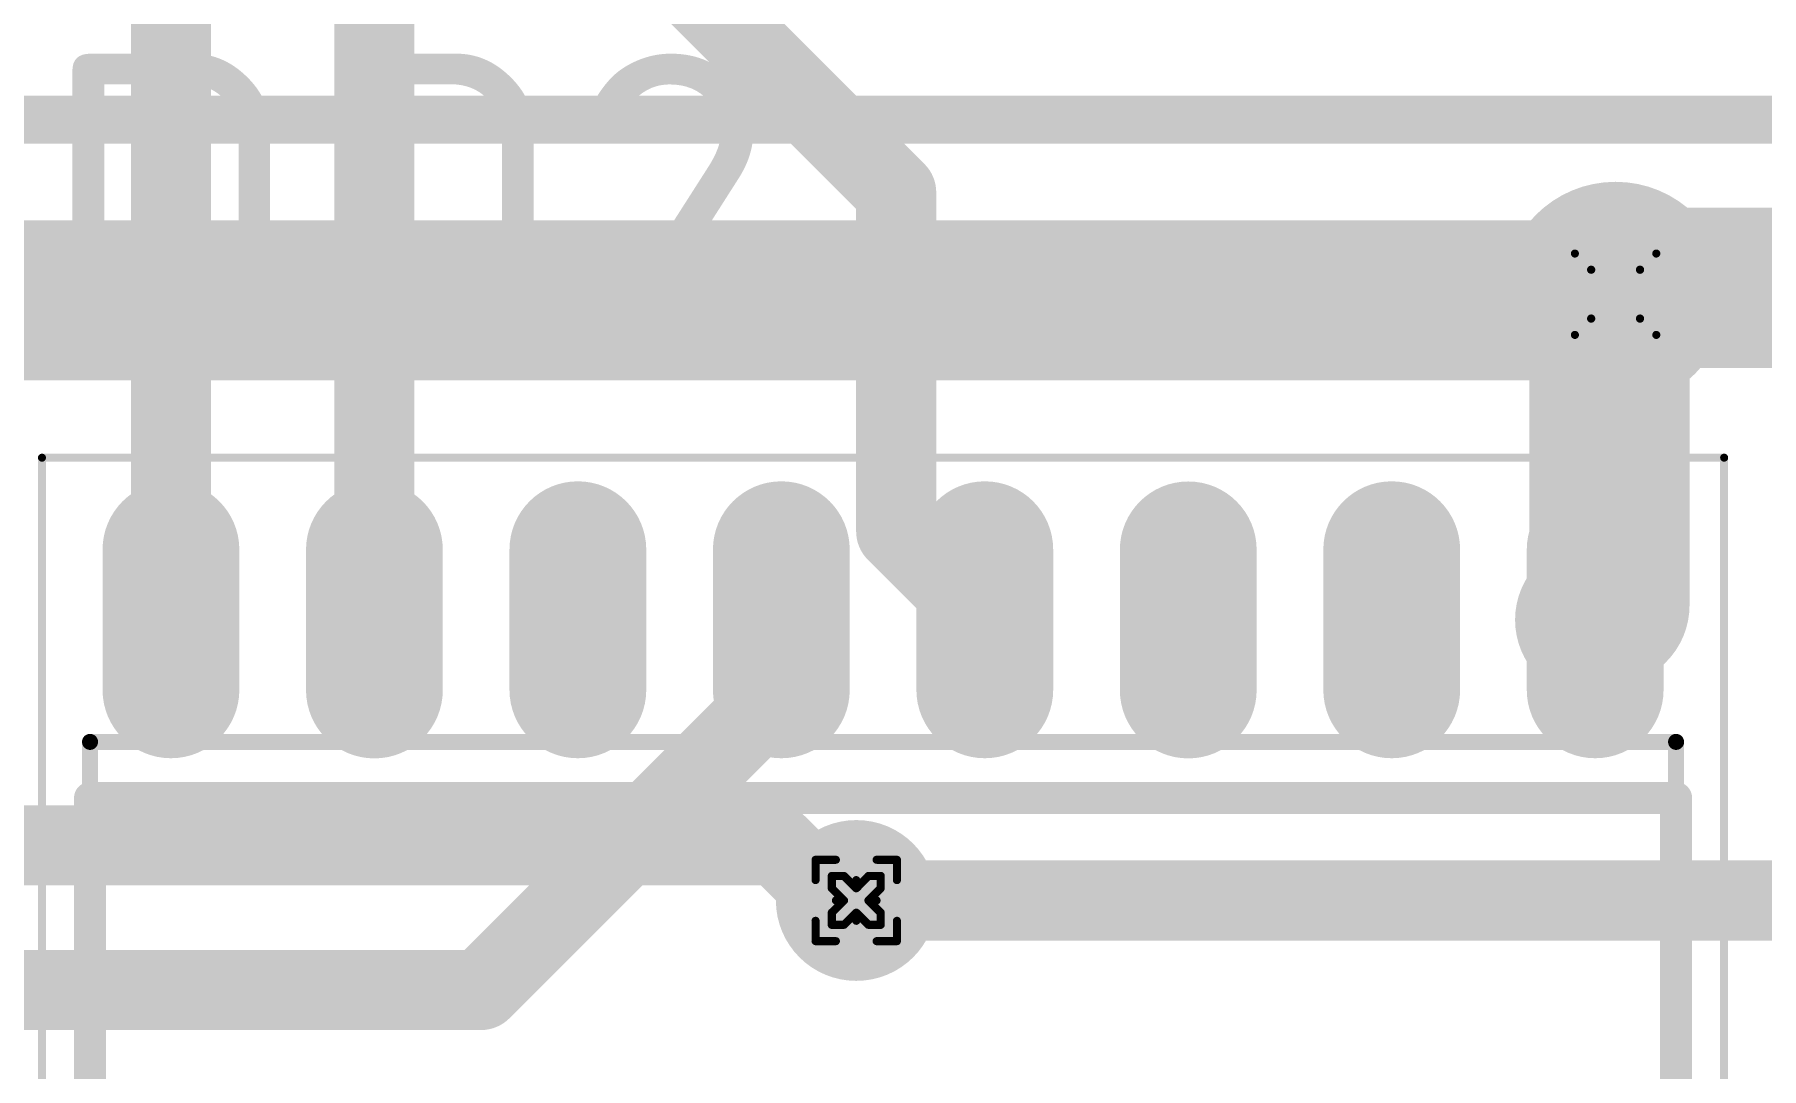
# Model space of a CAD drawing. Header units: millimetres. Extents: x 3219 to 51106, y -14166 to 2063.
# Drawn here: x 5646.75 to 5657.53, y 1799.66 to 1806.11 of the extents above; entities that cross this region are included whole.
import ezdxf

# ---------------------------------------------------------------- set-up
doc = ezdxf.new("R2010")
doc.units = ezdxf.units.MM
doc.layers.get('0').update_dxf_attribs({"lineweight": 53})
for name, color, linetype in [('Bottom Layer', 5, 'Continuous'), ('Bottom Solder', 6, 'Continuous'), ('Drill Drawing', 1, 'Continuous'), ('Mechanical 13', 56, 'Continuous'), ('Mechanical 15', 56, 'Continuous'), ('Top Layer', 1, 'Continuous'), ('Top Overlay', 2, 'Continuous'), ('Top Paste', 8, 'Continuous'), ('Top Solder', 216, 'Continuous')]:
    doc.layers.add(name, color=color, linetype=linetype)
doc.styles.add('GOST type B', font='GOST_B.TTF', dxfattribs={"height": 3.5})

# ---------------------------------------------------------------- blocks, each defined once
blk = doc.blocks.new('16_SOIC_102')
at = {"layer": 'Top Layer'}
blk.add_hatch(color=1, dxfattribs=at).paths.add_polyline_path([(-3.475, 4.77), (-1.95, 4.77), (-1.95, 4.12), (-3.475, 4.12)])
h = blk.add_hatch(color=1, dxfattribs=at)
edge = h.paths.add_edge_path()
edge.add_arc((2.275, 4.445), 0.325, 90, 270)
edge.add_line((2.275, 4.12), (3.15, 4.12))
edge.add_arc((3.15, 4.445), 0.325, 270, 450)
edge.add_line((3.15, 4.77), (2.275, 4.77))
h = blk.add_hatch(color=1, dxfattribs=at)
edge = h.paths.add_edge_path()
edge.add_arc((-3.15, 3.175), 0.325, 90, 270)
edge.add_line((-3.15, 2.85), (-2.275, 2.85))
edge.add_arc((-2.275, 3.175), 0.325, 270, 450)
edge.add_line((-2.275, 3.5), (-3.15, 3.5))
h = blk.add_hatch(color=1, dxfattribs=at)
edge = h.paths.add_edge_path()
edge.add_arc((2.274, 3.175), 0.325, 90, 270)
edge.add_line((2.274, 2.85), (3.149, 2.85))
edge.add_arc((3.149, 3.175), 0.325, 270, 450)
edge.add_line((3.149, 3.5), (2.274, 3.5))
h = blk.add_hatch(color=1, dxfattribs=at)
edge = h.paths.add_edge_path()
edge.add_arc((-3.149, 1.905), 0.325, 90, 270)
edge.add_line((-3.149, 1.58), (-2.274, 1.58))
edge.add_arc((-2.274, 1.905), 0.325, 270, 450)
edge.add_line((-2.274, 2.23), (-3.149, 2.23))
h = blk.add_hatch(color=1, dxfattribs=at)
edge = h.paths.add_edge_path()
edge.add_arc((2.275, 1.905), 0.325, 90, 270)
edge.add_line((2.275, 1.58), (3.15, 1.58))
edge.add_arc((3.15, 1.905), 0.325, 270, 450)
edge.add_line((3.15, 2.23), (2.275, 2.23))
h = blk.add_hatch(color=1, dxfattribs=at)
edge = h.paths.add_edge_path()
edge.add_arc((-3.15, 0.635), 0.325, 90, 270)
edge.add_line((-3.15, 0.31), (-2.275, 0.31))
edge.add_arc((-2.275, 0.635), 0.325, 270, 450)
edge.add_line((-2.275, 0.96), (-3.15, 0.96))
h = blk.add_hatch(color=1, dxfattribs=at)
edge = h.paths.add_edge_path()
edge.add_arc((2.275, 0.635), 0.325, 90, 270)
edge.add_line((2.275, 0.31), (3.15, 0.31))
edge.add_arc((3.15, 0.635), 0.325, 270, 450)
edge.add_line((3.15, 0.96), (2.275, 0.96))
h = blk.add_hatch(color=1, dxfattribs=at)
edge = h.paths.add_edge_path()
edge.add_arc((-3.15, -0.635), 0.325, 90, 270)
edge.add_line((-3.15, -0.96), (-2.275, -0.96))
edge.add_arc((-2.275, -0.635), 0.325, 270, 450)
edge.add_line((-2.275, -0.31), (-3.15, -0.31))
h = blk.add_hatch(color=1, dxfattribs=at)
edge = h.paths.add_edge_path()
edge.add_arc((2.275, -0.635), 0.325, 90, 270)
edge.add_line((2.275, -0.96), (3.15, -0.96))
edge.add_arc((3.15, -0.635), 0.325, 270, 450)
edge.add_line((3.15, -0.31), (2.275, -0.31))
h = blk.add_hatch(color=1, dxfattribs=at)
edge = h.paths.add_edge_path()
edge.add_arc((-3.15, -1.905), 0.325, 90, 270)
edge.add_line((-3.15, -2.23), (-2.275, -2.23))
edge.add_arc((-2.275, -1.905), 0.325, 270, 450)
edge.add_line((-2.275, -1.58), (-3.15, -1.58))
h = blk.add_hatch(color=1, dxfattribs=at)
edge = h.paths.add_edge_path()
edge.add_arc((2.274, -1.905), 0.325, 90, 270)
edge.add_line((2.274, -2.23), (3.149, -2.23))
edge.add_arc((3.149, -1.905), 0.325, 270, 450)
edge.add_line((3.149, -1.58), (2.274, -1.58))
h = blk.add_hatch(color=1, dxfattribs=at)
edge = h.paths.add_edge_path()
edge.add_arc((-3.149, -3.175), 0.325, 90, 270)
edge.add_line((-3.149, -3.5), (-2.274, -3.5))
edge.add_arc((-2.274, -3.175), 0.325, 270, 450)
edge.add_line((-2.274, -2.85), (-3.149, -2.85))
h = blk.add_hatch(color=1, dxfattribs=at)
edge = h.paths.add_edge_path()
edge.add_arc((2.275, -3.175), 0.325, 90, 270)
edge.add_line((2.275, -3.5), (3.15, -3.5))
edge.add_arc((3.15, -3.175), 0.325, 270, 450)
edge.add_line((3.15, -2.85), (2.275, -2.85))
h = blk.add_hatch(color=1, dxfattribs=at)
edge = h.paths.add_edge_path()
edge.add_arc((-3.15, -4.445), 0.325, 90, 270)
edge.add_line((-3.15, -4.77), (-2.275, -4.77))
edge.add_arc((-2.275, -4.445), 0.325, 270, 450)
edge.add_line((-2.275, -4.12), (-3.15, -4.12))
h = blk.add_hatch(color=1, dxfattribs=at)
edge = h.paths.add_edge_path()
edge.add_arc((2.275, -4.445), 0.325, 90, 270)
edge.add_line((2.275, -4.77), (3.15, -4.77))
edge.add_arc((3.15, -4.445), 0.325, 270, 450)
edge.add_line((3.15, -4.12), (2.275, -4.12))
at = {"layer": 'Top Overlay'}
blk.add_hatch(color=2, dxfattribs=at).paths.add_polyline_path([(-1.56, 4.86), (-1.56, 4.14), (-0.84, 4.86)])
at = {"layer": 'Top Paste'}
blk.add_hatch(color=8, dxfattribs=at).paths.add_polyline_path([(-3.475, 4.77), (-1.95, 4.77), (-1.95, 4.12), (-3.475, 4.12)])
h = blk.add_hatch(color=8, dxfattribs=at)
edge = h.paths.add_edge_path()
edge.add_arc((2.275, 4.445), 0.325, 90, 270)
edge.add_line((2.275, 4.12), (3.15, 4.12))
edge.add_arc((3.15, 4.445), 0.325, 270, 450)
edge.add_line((3.15, 4.77), (2.275, 4.77))
h = blk.add_hatch(color=8, dxfattribs=at)
edge = h.paths.add_edge_path()
edge.add_arc((-3.15, 3.175), 0.325, 90, 270)
edge.add_line((-3.15, 2.85), (-2.275, 2.85))
edge.add_arc((-2.275, 3.175), 0.325, 270, 450)
edge.add_line((-2.275, 3.5), (-3.15, 3.5))
h = blk.add_hatch(color=8, dxfattribs=at)
edge = h.paths.add_edge_path()
edge.add_arc((2.274, 3.175), 0.325, 90, 270)
edge.add_line((2.274, 2.85), (3.149, 2.85))
edge.add_arc((3.149, 3.175), 0.325, 270, 450)
edge.add_line((3.149, 3.5), (2.274, 3.5))
h = blk.add_hatch(color=8, dxfattribs=at)
edge = h.paths.add_edge_path()
edge.add_arc((-3.149, 1.905), 0.325, 90, 270)
edge.add_line((-3.149, 1.58), (-2.274, 1.58))
edge.add_arc((-2.274, 1.905), 0.325, 270, 450)
edge.add_line((-2.274, 2.23), (-3.149, 2.23))
h = blk.add_hatch(color=8, dxfattribs=at)
edge = h.paths.add_edge_path()
edge.add_arc((2.275, 1.905), 0.325, 90, 270)
edge.add_line((2.275, 1.58), (3.15, 1.58))
edge.add_arc((3.15, 1.905), 0.325, 270, 450)
edge.add_line((3.15, 2.23), (2.275, 2.23))
h = blk.add_hatch(color=8, dxfattribs=at)
edge = h.paths.add_edge_path()
edge.add_arc((-3.15, 0.635), 0.325, 90, 270)
edge.add_line((-3.15, 0.31), (-2.275, 0.31))
edge.add_arc((-2.275, 0.635), 0.325, 270, 450)
edge.add_line((-2.275, 0.96), (-3.15, 0.96))
h = blk.add_hatch(color=8, dxfattribs=at)
edge = h.paths.add_edge_path()
edge.add_arc((2.275, 0.635), 0.325, 90, 270)
edge.add_line((2.275, 0.31), (3.15, 0.31))
edge.add_arc((3.15, 0.635), 0.325, 270, 450)
edge.add_line((3.15, 0.96), (2.275, 0.96))
h = blk.add_hatch(color=8, dxfattribs=at)
edge = h.paths.add_edge_path()
edge.add_arc((-3.15, -0.635), 0.325, 90, 270)
edge.add_line((-3.15, -0.96), (-2.275, -0.96))
edge.add_arc((-2.275, -0.635), 0.325, 270, 450)
edge.add_line((-2.275, -0.31), (-3.15, -0.31))
h = blk.add_hatch(color=8, dxfattribs=at)
edge = h.paths.add_edge_path()
edge.add_arc((2.275, -0.635), 0.325, 90, 270)
edge.add_line((2.275, -0.96), (3.15, -0.96))
edge.add_arc((3.15, -0.635), 0.325, 270, 450)
edge.add_line((3.15, -0.31), (2.275, -0.31))
h = blk.add_hatch(color=8, dxfattribs=at)
edge = h.paths.add_edge_path()
edge.add_arc((-3.15, -1.905), 0.325, 90, 270)
edge.add_line((-3.15, -2.23), (-2.275, -2.23))
edge.add_arc((-2.275, -1.905), 0.325, 270, 450)
edge.add_line((-2.275, -1.58), (-3.15, -1.58))
h = blk.add_hatch(color=8, dxfattribs=at)
edge = h.paths.add_edge_path()
edge.add_arc((2.274, -1.905), 0.325, 90, 270)
edge.add_line((2.274, -2.23), (3.149, -2.23))
edge.add_arc((3.149, -1.905), 0.325, 270, 450)
edge.add_line((3.149, -1.58), (2.274, -1.58))
h = blk.add_hatch(color=8, dxfattribs=at)
edge = h.paths.add_edge_path()
edge.add_arc((-3.149, -3.175), 0.325, 90, 270)
edge.add_line((-3.149, -3.5), (-2.274, -3.5))
edge.add_arc((-2.274, -3.175), 0.325, 270, 450)
edge.add_line((-2.274, -2.85), (-3.149, -2.85))
h = blk.add_hatch(color=8, dxfattribs=at)
edge = h.paths.add_edge_path()
edge.add_arc((2.275, -3.175), 0.325, 90, 270)
edge.add_line((2.275, -3.5), (3.15, -3.5))
edge.add_arc((3.15, -3.175), 0.325, 270, 450)
edge.add_line((3.15, -2.85), (2.275, -2.85))
h = blk.add_hatch(color=8, dxfattribs=at)
edge = h.paths.add_edge_path()
edge.add_arc((-3.15, -4.445), 0.325, 90, 270)
edge.add_line((-3.15, -4.77), (-2.275, -4.77))
edge.add_arc((-2.275, -4.445), 0.325, 270, 450)
edge.add_line((-2.275, -4.12), (-3.15, -4.12))
h = blk.add_hatch(color=8, dxfattribs=at)
edge = h.paths.add_edge_path()
edge.add_arc((2.275, -4.445), 0.325, 90, 270)
edge.add_line((2.275, -4.77), (3.15, -4.77))
edge.add_arc((3.15, -4.445), 0.325, 270, 450)
edge.add_line((3.15, -4.12), (2.275, -4.12))
at = {"layer": 'Top Solder'}
blk.add_hatch(color=216, dxfattribs=at).paths.add_polyline_path([(-3.576, 4.872), (-1.848, 4.872), (-1.848, 4.018), (-3.576, 4.018)])
h = blk.add_hatch(color=216, dxfattribs=at)
edge = h.paths.add_edge_path()
edge.add_arc((2.275, 4.445), 0.427, 90, 270)
edge.add_line((2.275, 4.018), (3.15, 4.018))
edge.add_arc((3.15, 4.445), 0.427, 270, 450)
edge.add_line((3.15, 4.872), (2.275, 4.872))
h = blk.add_hatch(color=216, dxfattribs=at)
edge = h.paths.add_edge_path()
edge.add_arc((-3.15, 3.175), 0.427, 90, 270)
edge.add_line((-3.15, 2.748), (-2.275, 2.748))
edge.add_arc((-2.275, 3.175), 0.427, 270, 450)
edge.add_line((-2.275, 3.602), (-3.15, 3.602))
h = blk.add_hatch(color=216, dxfattribs=at)
edge = h.paths.add_edge_path()
edge.add_arc((2.274, 3.175), 0.427, 90, 270)
edge.add_line((2.274, 2.748), (3.149, 2.748))
edge.add_arc((3.149, 3.175), 0.427, 270, 450)
edge.add_line((3.149, 3.602), (2.274, 3.602))
h = blk.add_hatch(color=216, dxfattribs=at)
edge = h.paths.add_edge_path()
edge.add_arc((-3.149, 1.905), 0.427, 90, 270)
edge.add_line((-3.149, 1.478), (-2.274, 1.478))
edge.add_arc((-2.274, 1.905), 0.427, 270, 450)
edge.add_line((-2.274, 2.332), (-3.149, 2.332))
h = blk.add_hatch(color=216, dxfattribs=at)
edge = h.paths.add_edge_path()
edge.add_arc((2.275, 1.905), 0.427, 90, 270)
edge.add_line((2.275, 1.478), (3.15, 1.478))
edge.add_arc((3.15, 1.905), 0.427, 270, 450)
edge.add_line((3.15, 2.332), (2.275, 2.332))
h = blk.add_hatch(color=216, dxfattribs=at)
edge = h.paths.add_edge_path()
edge.add_arc((-3.15, 0.635), 0.427, 90, 270)
edge.add_line((-3.15, 0.208), (-2.275, 0.208))
edge.add_arc((-2.275, 0.635), 0.427, 270, 450)
edge.add_line((-2.275, 1.062), (-3.15, 1.062))
h = blk.add_hatch(color=216, dxfattribs=at)
edge = h.paths.add_edge_path()
edge.add_arc((2.275, 0.635), 0.427, 90, 270)
edge.add_line((2.275, 0.208), (3.15, 0.208))
edge.add_arc((3.15, 0.635), 0.427, 270, 450)
edge.add_line((3.15, 1.062), (2.275, 1.062))
h = blk.add_hatch(color=216, dxfattribs=at)
edge = h.paths.add_edge_path()
edge.add_arc((-3.15, -0.635), 0.427, 90, 270)
edge.add_line((-3.15, -1.062), (-2.275, -1.062))
edge.add_arc((-2.275, -0.635), 0.427, 270, 450)
edge.add_line((-2.275, -0.208), (-3.15, -0.208))
h = blk.add_hatch(color=216, dxfattribs=at)
edge = h.paths.add_edge_path()
edge.add_arc((2.275, -0.635), 0.427, 90, 270)
edge.add_line((2.275, -1.062), (3.15, -1.062))
edge.add_arc((3.15, -0.635), 0.427, 270, 450)
edge.add_line((3.15, -0.208), (2.275, -0.208))
h = blk.add_hatch(color=216, dxfattribs=at)
edge = h.paths.add_edge_path()
edge.add_arc((-3.15, -1.905), 0.427, 90, 270)
edge.add_line((-3.15, -2.332), (-2.275, -2.332))
edge.add_arc((-2.275, -1.905), 0.427, 270, 450)
edge.add_line((-2.275, -1.478), (-3.15, -1.478))
h = blk.add_hatch(color=216, dxfattribs=at)
edge = h.paths.add_edge_path()
edge.add_arc((2.274, -1.905), 0.427, 90, 270)
edge.add_line((2.274, -2.332), (3.149, -2.332))
edge.add_arc((3.149, -1.905), 0.427, 270, 450)
edge.add_line((3.149, -1.478), (2.274, -1.478))
h = blk.add_hatch(color=216, dxfattribs=at)
edge = h.paths.add_edge_path()
edge.add_arc((-3.149, -3.175), 0.427, 90, 270)
edge.add_line((-3.149, -3.602), (-2.274, -3.602))
edge.add_arc((-2.274, -3.175), 0.427, 270, 450)
edge.add_line((-2.274, -2.748), (-3.149, -2.748))
h = blk.add_hatch(color=216, dxfattribs=at)
edge = h.paths.add_edge_path()
edge.add_arc((2.275, -3.175), 0.427, 90, 270)
edge.add_line((2.275, -3.602), (3.15, -3.602))
edge.add_arc((3.15, -3.175), 0.427, 270, 450)
edge.add_line((3.15, -2.748), (2.275, -2.748))
h = blk.add_hatch(color=216, dxfattribs=at)
edge = h.paths.add_edge_path()
edge.add_arc((-3.15, -4.445), 0.427, 90, 270)
edge.add_line((-3.15, -4.872), (-2.275, -4.872))
edge.add_arc((-2.275, -4.445), 0.427, 270, 450)
edge.add_line((-2.275, -4.018), (-3.15, -4.018))
h = blk.add_hatch(color=216, dxfattribs=at)
edge = h.paths.add_edge_path()
edge.add_arc((2.275, -4.445), 0.427, 90, 270)
edge.add_line((2.275, -4.872), (3.15, -4.872))
edge.add_arc((3.15, -4.445), 0.427, 270, 450)
edge.add_line((3.15, -4.018), (2.275, -4.018))
at = {"layer": 'Mechanical 13'}
for points in [[(-0.68, 4.95, 0.1, 0.1, 0), (-1.95, 3.68, 0.1, 0.1, 0)], [(-1.95, 4.95, 0.1, 0.1, 0), (-1.95, -4.95, 0.1, 0.1, 0)], [(-1.95, 4.95, 0.1, 0.1, 0), (1.95, 4.95, 0.1, 0.1, 0)], [(1.95, 4.95, 0.1, 0.1, 0), (1.95, -4.95, 0.1, 0.1, 0)], [(-1.95, -4.95, 0.1, 0.1, 0), (1.95, -4.95, 0.1, 0.1, 0)]]:
    blk.add_lwpolyline(points, format="xyseb", dxfattribs=at)
for points in [[(-1.975, 4.95, 0.05, 0.05, 1), (-1.925, 4.95, 0.05, 0.05, 1)], [(-1.975, 4.95, 0.05, 0.05, 1), (-1.925, 4.95, 0.05, 0.05, 1)], [(-0.705, 4.95, 0.05, 0.05, 1), (-0.655, 4.95, 0.05, 0.05, 1)], [(1.925, 4.95, 0.05, 0.05, 1), (1.975, 4.95, 0.05, 0.05, 1)], [(1.925, 4.95, 0.05, 0.05, 1), (1.975, 4.95, 0.05, 0.05, 1)], [(-1.975, 3.68, 0.05, 0.05, 1), (-1.925, 3.68, 0.05, 0.05, 1)], [(-1.975, -4.95, 0.05, 0.05, 1), (-1.925, -4.95, 0.05, 0.05, 1)], [(-1.975, -4.95, 0.05, 0.05, 1), (-1.925, -4.95, 0.05, 0.05, 1)], [(1.925, -4.95, 0.05, 0.05, 1), (1.975, -4.95, 0.05, 0.05, 1)], [(1.925, -4.95, 0.05, 0.05, 1), (1.975, -4.95, 0.05, 0.05, 1)]]:
    blk.add_lwpolyline(points, format="xyseb", close=True, dxfattribs=at)
at = {"layer": 'Mechanical 15'}
for points in [[(-3.725, 5.25, 0.05, 0.05, 0), (-3.725, -5.25, 0.05, 0.05, 0)], [(-3.725, 5.25, 0.05, 0.05, 0), (3.725, 5.25, 0.05, 0.05, 0)], [(3.725, 5.25, 0.05, 0.05, 0), (3.725, -5.25, 0.05, 0.05, 0)], [(-3.725, -5.25, 0.05, 0.05, 0), (3.725, -5.25, 0.05, 0.05, 0)]]:
    blk.add_lwpolyline(points, format="xyseb", dxfattribs=at)
for points in [[(-3.738, 5.25, 0.025, 0.025, 1), (-3.713, 5.25, 0.025, 0.025, 1)], [(-3.738, 5.25, 0.025, 0.025, 1), (-3.713, 5.25, 0.025, 0.025, 1)], [(3.712, 5.25, 0.025, 0.025, 1), (3.737, 5.25, 0.025, 0.025, 1)], [(3.712, 5.25, 0.025, 0.025, 1), (3.737, 5.25, 0.025, 0.025, 1)], [(-3.738, -5.25, 0.025, 0.025, 1), (-3.713, -5.25, 0.025, 0.025, 1)], [(-3.738, -5.25, 0.025, 0.025, 1), (-3.713, -5.25, 0.025, 0.025, 1)], [(3.712, -5.25, 0.025, 0.025, 1), (3.737, -5.25, 0.025, 0.025, 1)], [(3.712, -5.25, 0.025, 0.025, 1), (3.737, -5.25, 0.025, 0.025, 1)]]:
    blk.add_lwpolyline(points, format="xyseb", close=True, dxfattribs=at)
at = {"layer": 'Top Overlay'}
for points in [[(-1.6, 4.95, 0.2, 0.2, 0), (-1.6, -4.95, 0.2, 0.2, 0)], [(-1.6, 4.95, 0.2, 0.2, 0), (1.6, 4.95, 0.2, 0.2, 0)], [(1.6, 4.95, 0.2, 0.2, 0), (1.6, -4.95, 0.2, 0.2, 0)], [(-1.6, -4.95, 0.2, 0.2, 0), (1.6, -4.95, 0.2, 0.2, 0)]]:
    blk.add_lwpolyline(points, format="xyseb", dxfattribs=at)
for points in [[(-1.65, 4.95, 0.1, 0.1, 1), (-1.55, 4.95, 0.1, 0.1, 1)], [(-1.65, 4.95, 0.1, 0.1, 1), (-1.55, 4.95, 0.1, 0.1, 1)], [(1.55, 4.95, 0.1, 0.1, 1), (1.65, 4.95, 0.1, 0.1, 1)], [(1.55, 4.95, 0.1, 0.1, 1), (1.65, 4.95, 0.1, 0.1, 1)], [(-1.65, -4.95, 0.1, 0.1, 1), (-1.55, -4.95, 0.1, 0.1, 1)], [(-1.65, -4.95, 0.1, 0.1, 1), (-1.55, -4.95, 0.1, 0.1, 1)], [(1.55, -4.95, 0.1, 0.1, 1), (1.65, -4.95, 0.1, 0.1, 1)], [(1.55, -4.95, 0.1, 0.1, 1), (1.65, -4.95, 0.1, 0.1, 1)]]:
    blk.add_lwpolyline(points, format="xyseb", close=True, dxfattribs=at)

msp = doc.modelspace()

# ---------------------------------------------------------------- hatches: boundary and pattern name
at = {"layer": 'Bottom Layer'}
h = msp.add_hatch(color=5, dxfattribs=at)
edge = h.paths.add_edge_path()
edge.add_arc((5656.618, 1804.493), 0.6, 0, 360)
h = msp.add_hatch(color=5, dxfattribs=at)
edge = h.paths.add_edge_path()
edge.add_arc((5651.879, 1800.708), 0.4, 0, 360)
at = {"layer": 'Bottom Solder'}
h = msp.add_hatch(color=6, dxfattribs=at)
edge = h.paths.add_edge_path()
edge.add_arc((5656.618, 1804.493), 0.702, 0, 360)
h = msp.add_hatch(color=6, dxfattribs=at)
edge = h.paths.add_edge_path()
edge.add_arc((5651.879, 1800.708), 0.502, 0, 360)
at = {"layer": 'Top Layer'}
h = msp.add_hatch(color=1, dxfattribs=at)
edge = h.paths.add_edge_path()
edge.add_arc((5656.618, 1804.493), 0.6, 0, 360)
h = msp.add_hatch(color=1, dxfattribs=at)
edge = h.paths.add_edge_path()
edge.add_arc((5651.879, 1800.708), 0.4, 0, 360)
at = {"layer": 'Top Solder'}
h = msp.add_hatch(color=216, dxfattribs=at)
edge = h.paths.add_edge_path()
edge.add_arc((5656.618, 1804.493), 0.702, 0, 360)
h = msp.add_hatch(color=216, dxfattribs=at)
edge = h.paths.add_edge_path()
edge.add_arc((5651.879, 1800.708), 0.502, 0, 360)

# ---------------------------------------------------------------- linework, layer by layer
at = {"layer": 'Bottom Layer'}
for points in [[(5656.618, 1804.533, 1, 1, 0), (5668.83, 1804.533, 1, 1, 0)], [(5644.722, 1804.455, 1, 1, 0), (5656.581, 1804.455, 1, 1, 0)], [(5645.979, 1801.053, 0.5, 0.5, 0), (5651.386, 1801.053, 0.5, 0.5, 0)], [(5651.386, 1801.053, 0.5, 0.5, 0), (5651.731, 1800.708, 0.5, 0.5, 0)], [(5651.731, 1800.708, 0.5, 0.5, 0), (5651.879, 1800.708, 0.5, 0.5, 0)]]:
    msp.add_lwpolyline(points, format="xyseb", dxfattribs=at)
for points in [[(5656.368, 1804.533, 0.5, 0.5, 1), (5656.868, 1804.533, 0.5, 0.5, 1)], [(5656.331, 1804.455, 0.5, 0.5, 1), (5656.831, 1804.455, 0.5, 0.5, 1)], [(5651.261, 1801.053, 0.25, 0.25, 1), (5651.511, 1801.053, 0.25, 0.25, 1)], [(5651.261, 1801.053, 0.25, 0.25, 1), (5651.511, 1801.053, 0.25, 0.25, 1)], [(5651.606, 1800.708, 0.25, 0.25, 1), (5651.856, 1800.708, 0.25, 0.25, 1)], [(5651.606, 1800.708, 0.25, 0.25, 1), (5651.856, 1800.708, 0.25, 0.25, 1)], [(5651.754, 1800.708, 0.25, 0.25, 1), (5652.004, 1800.708, 0.25, 0.25, 1)]]:
    msp.add_lwpolyline(points, format="xyseb", close=True, dxfattribs=at)
at = {"layer": 'Drill Drawing'}
for points in [[(5656.364, 1804.747, 0.0508, 0.0508, 0), (5656.872, 1804.747, 0.0508, 0.0508, 0)], [(5656.364, 1804.239, 0.0508, 0.0508, 0), (5656.364, 1804.747, 0.0508, 0.0508, 0)], [(5656.872, 1804.239, 0.0508, 0.0508, 0), (5656.872, 1804.747, 0.0508, 0.0508, 0)], [(5656.466, 1804.646, 0.0508, 0.0508, 0), (5656.771, 1804.646, 0.0508, 0.0508, 0)], [(5656.466, 1804.341, 0.0508, 0.0508, 0), (5656.466, 1804.646, 0.0508, 0.0508, 0)], [(5656.771, 1804.341, 0.0508, 0.0508, 0), (5656.771, 1804.646, 0.0508, 0.0508, 0)], [(5656.364, 1804.239, 0.0508, 0.0508, 0), (5656.872, 1804.239, 0.0508, 0.0508, 0)], [(5656.466, 1804.341, 0.0508, 0.0508, 0), (5656.771, 1804.341, 0.0508, 0.0508, 0)], [(5651.625, 1800.835, 0.0508, 0.0508, 0), (5651.625, 1800.962, 0.0508, 0.0508, 0)], [(5651.625, 1800.962, 0.0508, 0.0508, 0), (5651.752, 1800.962, 0.0508, 0.0508, 0)], [(5651.752, 1800.962, 0.0508, 0.0508, 0), (5651.879, 1800.835, 0.0508, 0.0508, 0)], [(5651.879, 1800.835, 0.0508, 0.0508, 0), (5652.006, 1800.962, 0.0508, 0.0508, 0)], [(5652.006, 1800.962, 0.0508, 0.0508, 0), (5652.133, 1800.962, 0.0508, 0.0508, 0)], [(5652.133, 1800.835, 0.0508, 0.0508, 0), (5652.133, 1800.962, 0.0508, 0.0508, 0)], [(5651.625, 1800.835, 0.0508, 0.0508, 0), (5651.752, 1800.708, 0.0508, 0.0508, 0)], [(5651.726, 1800.784, 0.0508, 0.0508, 0), (5651.726, 1800.861, 0.0508, 0.0508, 0)], [(5651.726, 1800.861, 0.0508, 0.0508, 0), (5651.802, 1800.861, 0.0508, 0.0508, 0)], [(5651.802, 1800.861, 0.0508, 0.0508, 0), (5651.879, 1800.784, 0.0508, 0.0508, 0)], [(5651.879, 1800.784, 0.0508, 0.0508, 0), (5651.955, 1800.861, 0.0508, 0.0508, 0)], [(5651.955, 1800.861, 0.0508, 0.0508, 0), (5652.031, 1800.861, 0.0508, 0.0508, 0)], [(5652.006, 1800.708, 0.0508, 0.0508, 0), (5652.133, 1800.835, 0.0508, 0.0508, 0)], [(5652.031, 1800.784, 0.0508, 0.0508, 0), (5652.031, 1800.861, 0.0508, 0.0508, 0)], [(5651.625, 1800.581, 0.0508, 0.0508, 0), (5651.752, 1800.708, 0.0508, 0.0508, 0)], [(5651.726, 1800.784, 0.0508, 0.0508, 0), (5651.802, 1800.708, 0.0508, 0.0508, 0)], [(5651.726, 1800.632, 0.0508, 0.0508, 0), (5651.802, 1800.708, 0.0508, 0.0508, 0)], [(5651.955, 1800.708, 0.0508, 0.0508, 0), (5652.031, 1800.784, 0.0508, 0.0508, 0)], [(5651.955, 1800.708, 0.0508, 0.0508, 0), (5652.031, 1800.632, 0.0508, 0.0508, 0)], [(5652.006, 1800.708, 0.0508, 0.0508, 0), (5652.133, 1800.581, 0.0508, 0.0508, 0)], [(5651.625, 1800.454, 0.0508, 0.0508, 0), (5651.625, 1800.581, 0.0508, 0.0508, 0)], [(5651.726, 1800.556, 0.0508, 0.0508, 0), (5651.726, 1800.632, 0.0508, 0.0508, 0)], [(5651.752, 1800.454, 0.0508, 0.0508, 0), (5651.879, 1800.581, 0.0508, 0.0508, 0)], [(5651.802, 1800.556, 0.0508, 0.0508, 0), (5651.879, 1800.632, 0.0508, 0.0508, 0)], [(5651.879, 1800.632, 0.0508, 0.0508, 0), (5651.955, 1800.556, 0.0508, 0.0508, 0)], [(5651.879, 1800.581, 0.0508, 0.0508, 0), (5652.006, 1800.454, 0.0508, 0.0508, 0)], [(5652.031, 1800.556, 0.0508, 0.0508, 0), (5652.031, 1800.632, 0.0508, 0.0508, 0)], [(5652.133, 1800.454, 0.0508, 0.0508, 0), (5652.133, 1800.581, 0.0508, 0.0508, 0)], [(5651.726, 1800.556, 0.0508, 0.0508, 0), (5651.802, 1800.556, 0.0508, 0.0508, 0)], [(5651.955, 1800.556, 0.0508, 0.0508, 0), (5652.031, 1800.556, 0.0508, 0.0508, 0)], [(5651.625, 1800.454, 0.0508, 0.0508, 0), (5651.752, 1800.454, 0.0508, 0.0508, 0)], [(5652.006, 1800.454, 0.0508, 0.0508, 0), (5652.133, 1800.454, 0.0508, 0.0508, 0)]]:
    msp.add_lwpolyline(points, format="xyseb", dxfattribs=at)
for points in [[(5656.352, 1804.747, 0.0254, 0.0254, 1), (5656.377, 1804.747, 0.0254, 0.0254, 1)], [(5656.352, 1804.747, 0.0254, 0.0254, 1), (5656.377, 1804.747, 0.0254, 0.0254, 1)], [(5656.86, 1804.747, 0.0254, 0.0254, 1), (5656.885, 1804.747, 0.0254, 0.0254, 1)], [(5656.86, 1804.747, 0.0254, 0.0254, 1), (5656.885, 1804.747, 0.0254, 0.0254, 1)], [(5656.453, 1804.646, 0.0254, 0.0254, 1), (5656.479, 1804.646, 0.0254, 0.0254, 1)], [(5656.453, 1804.646, 0.0254, 0.0254, 1), (5656.479, 1804.646, 0.0254, 0.0254, 1)], [(5656.758, 1804.646, 0.0254, 0.0254, 1), (5656.784, 1804.646, 0.0254, 0.0254, 1)], [(5656.758, 1804.646, 0.0254, 0.0254, 1), (5656.784, 1804.646, 0.0254, 0.0254, 1)], [(5656.352, 1804.239, 0.0254, 0.0254, 1), (5656.377, 1804.239, 0.0254, 0.0254, 1)], [(5656.352, 1804.239, 0.0254, 0.0254, 1), (5656.377, 1804.239, 0.0254, 0.0254, 1)], [(5656.453, 1804.341, 0.0254, 0.0254, 1), (5656.479, 1804.341, 0.0254, 0.0254, 1)], [(5656.453, 1804.341, 0.0254, 0.0254, 1), (5656.479, 1804.341, 0.0254, 0.0254, 1)], [(5656.758, 1804.341, 0.0254, 0.0254, 1), (5656.784, 1804.341, 0.0254, 0.0254, 1)], [(5656.758, 1804.341, 0.0254, 0.0254, 1), (5656.784, 1804.341, 0.0254, 0.0254, 1)], [(5656.86, 1804.239, 0.0254, 0.0254, 1), (5656.885, 1804.239, 0.0254, 0.0254, 1)], [(5656.86, 1804.239, 0.0254, 0.0254, 1), (5656.885, 1804.239, 0.0254, 0.0254, 1)], [(5651.612, 1800.962, 0.0254, 0.0254, 1), (5651.637, 1800.962, 0.0254, 0.0254, 1)], [(5651.612, 1800.962, 0.0254, 0.0254, 1), (5651.637, 1800.962, 0.0254, 0.0254, 1)], [(5651.739, 1800.962, 0.0254, 0.0254, 1), (5651.764, 1800.962, 0.0254, 0.0254, 1)], [(5651.739, 1800.962, 0.0254, 0.0254, 1), (5651.764, 1800.962, 0.0254, 0.0254, 1)], [(5651.993, 1800.962, 0.0254, 0.0254, 1), (5652.018, 1800.962, 0.0254, 0.0254, 1)], [(5651.993, 1800.962, 0.0254, 0.0254, 1), (5652.018, 1800.962, 0.0254, 0.0254, 1)], [(5652.12, 1800.962, 0.0254, 0.0254, 1), (5652.145, 1800.962, 0.0254, 0.0254, 1)], [(5652.12, 1800.962, 0.0254, 0.0254, 1), (5652.145, 1800.962, 0.0254, 0.0254, 1)], [(5651.612, 1800.835, 0.0254, 0.0254, 1), (5651.637, 1800.835, 0.0254, 0.0254, 1)], [(5651.612, 1800.835, 0.0254, 0.0254, 1), (5651.637, 1800.835, 0.0254, 0.0254, 1)], [(5651.713, 1800.861, 0.0254, 0.0254, 1), (5651.739, 1800.861, 0.0254, 0.0254, 1)], [(5651.713, 1800.861, 0.0254, 0.0254, 1), (5651.739, 1800.861, 0.0254, 0.0254, 1)], [(5651.79, 1800.861, 0.0254, 0.0254, 1), (5651.815, 1800.861, 0.0254, 0.0254, 1)], [(5651.79, 1800.861, 0.0254, 0.0254, 1), (5651.815, 1800.861, 0.0254, 0.0254, 1)], [(5651.866, 1800.835, 0.0254, 0.0254, 1), (5651.891, 1800.835, 0.0254, 0.0254, 1)], [(5651.866, 1800.835, 0.0254, 0.0254, 1), (5651.891, 1800.835, 0.0254, 0.0254, 1)], [(5651.942, 1800.861, 0.0254, 0.0254, 1), (5651.967, 1800.861, 0.0254, 0.0254, 1)], [(5651.942, 1800.861, 0.0254, 0.0254, 1), (5651.967, 1800.861, 0.0254, 0.0254, 1)], [(5652.018, 1800.861, 0.0254, 0.0254, 1), (5652.044, 1800.861, 0.0254, 0.0254, 1)], [(5652.018, 1800.861, 0.0254, 0.0254, 1), (5652.044, 1800.861, 0.0254, 0.0254, 1)], [(5652.12, 1800.835, 0.0254, 0.0254, 1), (5652.145, 1800.835, 0.0254, 0.0254, 1)], [(5652.12, 1800.835, 0.0254, 0.0254, 1), (5652.145, 1800.835, 0.0254, 0.0254, 1)], [(5651.713, 1800.784, 0.0254, 0.0254, 1), (5651.739, 1800.784, 0.0254, 0.0254, 1)], [(5651.713, 1800.784, 0.0254, 0.0254, 1), (5651.739, 1800.784, 0.0254, 0.0254, 1)], [(5651.739, 1800.708, 0.0254, 0.0254, 1), (5651.764, 1800.708, 0.0254, 0.0254, 1)], [(5651.739, 1800.708, 0.0254, 0.0254, 1), (5651.764, 1800.708, 0.0254, 0.0254, 1)], [(5651.79, 1800.708, 0.0254, 0.0254, 1), (5651.815, 1800.708, 0.0254, 0.0254, 1)], [(5651.79, 1800.708, 0.0254, 0.0254, 1), (5651.815, 1800.708, 0.0254, 0.0254, 1)], [(5651.866, 1800.784, 0.0254, 0.0254, 1), (5651.891, 1800.784, 0.0254, 0.0254, 1)], [(5651.866, 1800.784, 0.0254, 0.0254, 1), (5651.891, 1800.784, 0.0254, 0.0254, 1)], [(5651.942, 1800.708, 0.0254, 0.0254, 1), (5651.967, 1800.708, 0.0254, 0.0254, 1)], [(5651.942, 1800.708, 0.0254, 0.0254, 1), (5651.967, 1800.708, 0.0254, 0.0254, 1)], [(5651.993, 1800.708, 0.0254, 0.0254, 1), (5652.018, 1800.708, 0.0254, 0.0254, 1)], [(5651.993, 1800.708, 0.0254, 0.0254, 1), (5652.018, 1800.708, 0.0254, 0.0254, 1)], [(5652.018, 1800.784, 0.0254, 0.0254, 1), (5652.044, 1800.784, 0.0254, 0.0254, 1)], [(5652.018, 1800.784, 0.0254, 0.0254, 1), (5652.044, 1800.784, 0.0254, 0.0254, 1)], [(5651.612, 1800.581, 0.0254, 0.0254, 1), (5651.637, 1800.581, 0.0254, 0.0254, 1)], [(5651.612, 1800.581, 0.0254, 0.0254, 1), (5651.637, 1800.581, 0.0254, 0.0254, 1)], [(5651.713, 1800.632, 0.0254, 0.0254, 1), (5651.739, 1800.632, 0.0254, 0.0254, 1)], [(5651.713, 1800.632, 0.0254, 0.0254, 1), (5651.739, 1800.632, 0.0254, 0.0254, 1)], [(5651.866, 1800.632, 0.0254, 0.0254, 1), (5651.891, 1800.632, 0.0254, 0.0254, 1)], [(5651.866, 1800.632, 0.0254, 0.0254, 1), (5651.891, 1800.632, 0.0254, 0.0254, 1)], [(5651.866, 1800.581, 0.0254, 0.0254, 1), (5651.891, 1800.581, 0.0254, 0.0254, 1)], [(5651.866, 1800.581, 0.0254, 0.0254, 1), (5651.891, 1800.581, 0.0254, 0.0254, 1)], [(5652.018, 1800.632, 0.0254, 0.0254, 1), (5652.044, 1800.632, 0.0254, 0.0254, 1)], [(5652.018, 1800.632, 0.0254, 0.0254, 1), (5652.044, 1800.632, 0.0254, 0.0254, 1)], [(5652.12, 1800.581, 0.0254, 0.0254, 1), (5652.145, 1800.581, 0.0254, 0.0254, 1)], [(5652.12, 1800.581, 0.0254, 0.0254, 1), (5652.145, 1800.581, 0.0254, 0.0254, 1)], [(5651.713, 1800.556, 0.0254, 0.0254, 1), (5651.739, 1800.556, 0.0254, 0.0254, 1)], [(5651.713, 1800.556, 0.0254, 0.0254, 1), (5651.739, 1800.556, 0.0254, 0.0254, 1)], [(5651.79, 1800.556, 0.0254, 0.0254, 1), (5651.815, 1800.556, 0.0254, 0.0254, 1)], [(5651.79, 1800.556, 0.0254, 0.0254, 1), (5651.815, 1800.556, 0.0254, 0.0254, 1)], [(5651.942, 1800.556, 0.0254, 0.0254, 1), (5651.967, 1800.556, 0.0254, 0.0254, 1)], [(5651.942, 1800.556, 0.0254, 0.0254, 1), (5651.967, 1800.556, 0.0254, 0.0254, 1)], [(5652.018, 1800.556, 0.0254, 0.0254, 1), (5652.044, 1800.556, 0.0254, 0.0254, 1)], [(5652.018, 1800.556, 0.0254, 0.0254, 1), (5652.044, 1800.556, 0.0254, 0.0254, 1)], [(5651.612, 1800.454, 0.0254, 0.0254, 1), (5651.637, 1800.454, 0.0254, 0.0254, 1)], [(5651.612, 1800.454, 0.0254, 0.0254, 1), (5651.637, 1800.454, 0.0254, 0.0254, 1)], [(5651.739, 1800.454, 0.0254, 0.0254, 1), (5651.764, 1800.454, 0.0254, 0.0254, 1)], [(5651.739, 1800.454, 0.0254, 0.0254, 1), (5651.764, 1800.454, 0.0254, 0.0254, 1)], [(5651.993, 1800.454, 0.0254, 0.0254, 1), (5652.018, 1800.454, 0.0254, 0.0254, 1)], [(5651.993, 1800.454, 0.0254, 0.0254, 1), (5652.018, 1800.454, 0.0254, 0.0254, 1)], [(5652.12, 1800.454, 0.0254, 0.0254, 1), (5652.145, 1800.454, 0.0254, 0.0254, 1)], [(5652.12, 1800.454, 0.0254, 0.0254, 1), (5652.145, 1800.454, 0.0254, 0.0254, 1)]]:
    msp.add_lwpolyline(points, format="xyseb", close=True, dxfattribs=at)
at = {"layer": 'Top Layer'}
for points in [[(5647.601, 1802.46, 0.5, 0.5, 0), (5647.601, 1846.598, 0.5, 0.5, 0)], [(5648.426, 1808.831, 0.5, 0.5, 0), (5652.128, 1805.129, 0.5, 0.5, 0)], [(5648.871, 1802.46, 0.5, 0.5, 0), (5648.871, 1807.041, 0.5, 0.5, 0)], [(5652.128, 1803.012, 0.5, 0.5, 0), (5652.128, 1805.129, 0.5, 0.5, 0)], [(5656.58, 1804.455, 1, 1, 0), (5656.618, 1804.493, 1, 1, 0)], [(5656.58, 1802.55, 1, 1, 0), (5656.58, 1804.455, 1, 1, 0)], [(5652.128, 1803.012, 0.5, 0.5, 0), (5652.681, 1802.46, 0.5, 0.5, 0)], [(5656.491, 1802.46, 1, 1, 0), (5656.58, 1802.55, 1, 1, 0)], [(5651.411, 1802.023, 0.5, 0.5, 0), (5651.411, 1802.46, 0.5, 0.5, 0)], [(5649.537, 1800.149, 0.5, 0.5, 0), (5651.411, 1802.023, 0.5, 0.5, 0)], [(5651.879, 1800.708, 0.5, 0.5, 0), (5697.011, 1800.708, 0.5, 0.5, 0)], [(5628.748, 1800.149, 0.5, 0.5, 0), (5649.537, 1800.149, 0.5, 0.5, 0)]]:
    msp.add_lwpolyline(points, format="xyseb", dxfattribs=at)
for points in [[(5652.003, 1805.129, 0.25, 0.25, 1), (5652.253, 1805.129, 0.25, 0.25, 1)], [(5652.003, 1805.129, 0.25, 0.25, 1), (5652.253, 1805.129, 0.25, 0.25, 1)], [(5656.33, 1804.455, 0.5, 0.5, 1), (5656.83, 1804.455, 0.5, 0.5, 1)], [(5656.33, 1804.455, 0.5, 0.5, 1), (5656.83, 1804.455, 0.5, 0.5, 1)], [(5656.368, 1804.493, 0.5, 0.5, 1), (5656.868, 1804.493, 0.5, 0.5, 1)], [(5652.003, 1803.012, 0.25, 0.25, 1), (5652.253, 1803.012, 0.25, 0.25, 1)], [(5652.003, 1803.012, 0.25, 0.25, 1), (5652.253, 1803.012, 0.25, 0.25, 1)], [(5656.33, 1802.55, 0.5, 0.5, 1), (5656.83, 1802.55, 0.5, 0.5, 1)], [(5656.33, 1802.55, 0.5, 0.5, 1), (5656.83, 1802.55, 0.5, 0.5, 1)], [(5656.241, 1802.46, 0.5, 0.5, 1), (5656.741, 1802.46, 0.5, 0.5, 1)], [(5647.476, 1802.46, 0.25, 0.25, 1), (5647.726, 1802.46, 0.25, 0.25, 1)], [(5648.746, 1802.46, 0.25, 0.25, 1), (5648.996, 1802.46, 0.25, 0.25, 1)], [(5651.286, 1802.46, 0.25, 0.25, 1), (5651.536, 1802.46, 0.25, 0.25, 1)], [(5652.556, 1802.46, 0.25, 0.25, 1), (5652.806, 1802.46, 0.25, 0.25, 1)], [(5651.286, 1802.023, 0.25, 0.25, 1), (5651.536, 1802.023, 0.25, 0.25, 1)], [(5651.286, 1802.023, 0.25, 0.25, 1), (5651.536, 1802.023, 0.25, 0.25, 1)], [(5651.754, 1800.708, 0.25, 0.25, 1), (5652.004, 1800.708, 0.25, 0.25, 1)], [(5649.412, 1800.149, 0.25, 0.25, 1), (5649.662, 1800.149, 0.25, 0.25, 1)], [(5649.412, 1800.149, 0.25, 0.25, 1), (5649.662, 1800.149, 0.25, 0.25, 1)]]:
    msp.add_lwpolyline(points, format="xyseb", close=True, dxfattribs=at)
at = {"layer": 'Top Overlay'}
msp.add_lwpolyline([(5619.154, 1805.583, 0.3, 0.3, 0), (5665.829, 1805.583, 0.3, 0.3, 0)], format="xyseb", dxfattribs=at)

# ---------------------------------------------------------------- block references
at = {"rotation": 90}
msp.add_blockref('16_SOIC_102', (5652.046, 1799.748), dxfattribs=at)

# ---------------------------------------------------------------- texts
at = {"layer": 'Top Overlay', "style": 'GOST type B'}
msp.add_text('DD2', height=2, dxfattribs=at).set_placement((5646.781, 1803.995))

doc.saveas('drawing.dxf')
